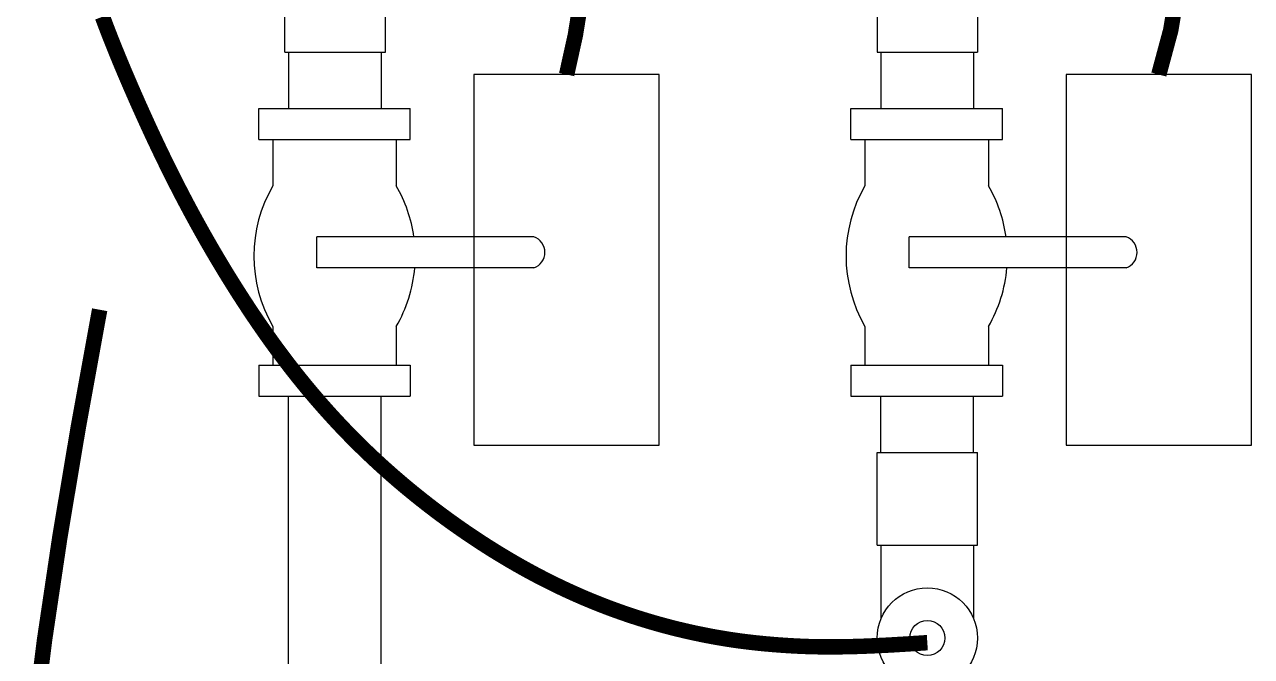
# Model space of a CAD drawing. Header units: inches. Extents: x -1574 to 492, y -294 to 234.
# Drawn here: x -740.2 to -730.27, y -186.37 to -181.26 of the extents above; entities that cross this region are included whole.
import ezdxf

# ---------------------------------------------------------------- set-up
doc = ezdxf.new("R2010")
doc.units = ezdxf.units.IN
doc.header["$MEASUREMENT"] = 0
doc.layers.add('EXTERIOR ELEC EQUIP', color=190, linetype='Continuous')
doc.layers.add('EXTERIOR PLUMB EQUIP', color=250, linetype='Continuous')

# ---------------------------------------------------------------- blocks, each defined once
blk = doc.blocks.new('TEE')
at = {"linetype": 'Continuous'}
for p, q in [((-0.2709, 0), (-0.2709, -0.5001)), ((-0.2709, 0), (0.2709, 0)), ((0.2709, 0), (0.2709, -0.5001)), ((-0.2709, -0.5001), (0.2709, -0.5001)), ((-0.5001, -0.7293), (-1.0002, -0.7293)), ((-1.0002, -0.7293), (-1.0002, -1.2711)), ((-0.5001, -0.7293), (-0.5001, -1.2711)), ((0.5001, -0.7293), (1.0002, -0.7293)), ((0.5001, -0.7293), (0.5001, -1.2711)), ((1.0002, -0.7293), (1.0002, -1.2711)), ((0.5001, -1.2503), (-0.5001, -1.2503)), ((-0.5001, -1.2711), (-1.0002, -1.2711)), ((0.5001, -1.2711), (1.0002, -1.2711))]:
    blk.add_line(p, q, dxfattribs=at)
for centre, start, end in [((-0.5001, -0.5001), 270, 0), ((0.5001, -0.5001), 180, 270)]:
    blk.add_arc(centre, 0.25, start, end, dxfattribs=at)
blk = doc.blocks.new('90ELL')
at = {"linetype": 'Continuous'}
for p, q in [((-0.2709, 0), (-0.2709, -0.5001)), ((-0.2709, 0), (0.2709, 0)), ((0.2709, 0), (0.2709, -0.5001)), ((-0.2709, -0.5001), (0.2709, -0.5001)), ((0.5001, -0.7293), (1.0002, -0.7293)), ((0.5001, -0.7293), (0.5001, -1.2711)), ((1.0002, -0.7293), (1.0002, -1.2711)), ((0.5001, -1.2711), (1.0002, -1.2711))]:
    blk.add_line(p, q, dxfattribs=at)
for radius in [0.7501, 0.25]:
    blk.add_arc((0.5001, -0.5001), radius, 180, 270, dxfattribs=at)
blk = doc.blocks.new('BVALVE')
for p, q in [((0.5991, 3.4911), (-0.6273, 3.4911)), ((-0.6273, 3.2411), (-0.6273, 3.4911)), ((0.5991, 3.2411), (0.5991, 3.4911)), ((0.5991, 3.2411), (-0.6273, 3.2411)), ((-0.5141, 2.9261), (-0.5141, 3.2411)), ((0.4859, 2.9261), (0.4859, 3.2411)), ((-1.6272, 2.4524), (0.1281, 2.4524)), ((0.1281, 2.4524), (0.1281, 2.2024)), ((-1.6272, 2.2024), (0.1281, 2.2024)), ((-0.5141, 1.4136), (-0.5141, 1.7882)), ((0.4859, 1.4136), (0.4859, 1.7882)), ((-0.6273, 1.4136), (-0.6273, 1.1636)), ((0.5991, 1.4136), (-0.6273, 1.4136)), ((0.5991, 1.4136), (0.5991, 1.1636)), ((0.5991, 1.1636), (-0.6273, 1.1636))]:
    blk.add_line(p, q)
for centre, radius, start, end in [((0.4675, 2.3572), 1.1345, 149.90292, 175.18639), ((-0.4957, 2.3572), 1.1345, 329.90292, 30.09708), ((-1.585, 2.3274), 0.1319, 108.64084, 251.35916), ((0.4675, 2.3572), 1.1345, 187.84186, 210.09708)]:
    blk.add_arc(centre, radius, start, end)

msp = doc.modelspace()

# ---------------------------------------------------------------- linework, layer by layer
at = {"layer": 'EXTERIOR ELEC EQUIP', "const_width": 0.125}
for points in [[(-731.02067, -181.66368), (-730.92429, -181.3066), (-730.86948, -180.98176)], [(-735.81316, -181.66368), (-735.74278, -181.34623), (-735.69799, -181.06894)], [(-740.13795, -187.0338), (-740.03897, -186.24247), (-739.91413, -185.40405), (-739.76481, -184.51381), (-739.5924, -183.56707)]]:
    msp.add_lwpolyline(points, dxfattribs=at)
at = {"layer": 'EXTERIOR ELEC EQUIP', "color": 60, "const_width": 0.125}
msp.add_lwpolyline([(-732.89393, -186.26109), (-732.97048, -186.26618), (-733.03664, -186.27046), (-733.09364, -186.27403), (-733.14268, -186.27699), (-733.18498, -186.27942), (-733.22176, -186.28143), (-733.25423, -186.28311), (-733.28361, -186.28455), (-733.31093, -186.28584), (-733.33657, -186.287), (-733.36071, -186.28803), (-733.38354, -186.28896), (-733.40527, -186.2898), (-733.42608, -186.29054), (-733.44616, -186.29121), (-733.46571, -186.29182), (-733.48489, -186.29237), (-733.50374, -186.29287), (-733.52226, -186.29332), (-733.54046, -186.29372), (-733.55834, -186.29407), (-733.57592, -186.29437), (-733.5932, -186.29463), (-733.61018, -186.29484), (-733.62688, -186.29501), (-733.64329, -186.29513), (-733.65943, -186.29521), (-733.6753, -186.29524), (-733.69091, -186.29524), (-733.70626, -186.2952), (-733.72136, -186.29512), (-733.73622, -186.295), (-733.75084, -186.29485), (-733.76524, -186.29466), (-733.7794, -186.29444), (-733.79336, -186.29418), (-733.8071, -186.29389), (-733.82063, -186.29358), (-733.83397, -186.29323), (-733.84712, -186.29285), (-733.86008, -186.29244), (-733.87287, -186.29201), (-733.88548, -186.29155), (-733.89793, -186.29107), (-733.91022, -186.29056), (-733.92235, -186.29003), (-733.93434, -186.28948), (-733.94619, -186.28891), (-733.95791, -186.28832), (-733.96949, -186.28771), (-733.98096, -186.28708), (-733.99231, -186.28644), (-734.00355, -186.28578), (-734.01468, -186.2851), (-734.02571, -186.28442), (-734.03665, -186.28371), (-734.0475, -186.283), (-734.05826, -186.28227), (-734.06894, -186.28153), (-734.07953, -186.28078), (-734.09005, -186.28002), (-734.10048, -186.27924), (-734.11084, -186.27845), (-734.12112, -186.27766), (-734.13133, -186.27685), (-734.14147, -186.27603), (-734.15154, -186.2752), (-734.16154, -186.27435), (-734.17147, -186.2735), (-734.18133, -186.27264), (-734.19113, -186.27176), (-734.20086, -186.27088), (-734.21052, -186.26998), (-734.22013, -186.26907), (-734.22967, -186.26815), (-734.23915, -186.26722), (-734.24857, -186.26628), (-734.25794, -186.26533), (-734.26724, -186.26436), (-734.27649, -186.26339), (-734.28569, -186.2624), (-734.29483, -186.2614), (-734.30391, -186.2604), (-734.31295, -186.25938), (-734.32194, -186.25835), (-734.33087, -186.25731), (-734.33976, -186.25625), (-734.3486, -186.25519), (-734.35739, -186.25412), (-734.36614, -186.25303), (-734.37484, -186.25194), (-734.3835, -186.25083), (-734.39212, -186.24971), (-734.4007, -186.24858), (-734.40924, -186.24744), (-734.41774, -186.24629), (-734.4262, -186.24512), (-734.43463, -186.24395), (-734.44302, -186.24277), (-734.45138, -186.24157), (-734.4597, -186.24036), (-734.46799, -186.23915), (-734.47625, -186.23792), (-734.48448, -186.23668), (-734.49269, -186.23543), (-734.50086, -186.23416), (-734.50901, -186.23289), (-734.51714, -186.23161), (-734.52524, -186.23031), (-734.53331, -186.22901), (-734.54137, -186.22769), (-734.5494, -186.22636), (-734.55741, -186.22502), (-734.56541, -186.22367), (-734.57339, -186.22231), (-734.58135, -186.22094), (-734.58929, -186.21956), (-734.59722, -186.21816), (-734.60513, -186.21676), (-734.61304, -186.21534), (-734.62092, -186.21391), (-734.6288, -186.21247), (-734.63667, -186.21103), (-734.64452, -186.20957), (-734.65236, -186.20809), (-734.66019, -186.20661), (-734.66801, -186.20512), (-734.67582, -186.20362), (-734.68362, -186.2021), (-734.6914, -186.20058), (-734.69918, -186.19904), (-734.70694, -186.1975), (-734.7147, -186.19594), (-734.72244, -186.19437), (-734.73017, -186.19279), (-734.73789, -186.19121), (-734.74561, -186.18961), (-734.75331, -186.188), (-734.761, -186.18638), (-734.76867, -186.18475), (-734.77634, -186.18311), (-734.784, -186.18145), (-734.79165, -186.17979), (-734.79928, -186.17812), (-734.80691, -186.17644), (-734.81452, -186.17475), (-734.82213, -186.17304), (-734.82972, -186.17133), (-734.83731, -186.16961), (-734.84488, -186.16787), (-734.85244, -186.16613), (-734.85999, -186.16438), (-734.86753, -186.16261), (-734.87506, -186.16084), (-734.88258, -186.15906), (-734.89009, -186.15726), (-734.89759, -186.15546), (-734.90508, -186.15365), (-734.91256, -186.15182), (-734.92003, -186.14999), (-734.92748, -186.14815), (-734.93493, -186.14629), (-734.94237, -186.14443), (-734.94979, -186.14256), (-734.95721, -186.14068), (-734.96461, -186.13879), (-734.97201, -186.13689), (-734.97939, -186.13498), (-734.98676, -186.13306), (-734.99413, -186.13113), (-735.00148, -186.12919), (-735.00882, -186.12724), (-735.01616, -186.12528), (-735.02348, -186.12331), (-735.03079, -186.12134), (-735.03809, -186.11935), (-735.04538, -186.11735), (-735.05266, -186.11535), (-735.05993, -186.11334), (-735.06719, -186.11131), (-735.07444, -186.10928), (-735.08168, -186.10724), (-735.08891, -186.10519), (-735.09613, -186.10313), (-735.10334, -186.10106), (-735.11054, -186.09898), (-735.11773, -186.09689), (-735.12491, -186.0948), (-735.13208, -186.09269), (-735.13923, -186.09058), (-735.14638, -186.08846), (-735.15352, -186.08633), (-735.16065, -186.08419), (-735.16777, -186.08204), (-735.17487, -186.07988), (-735.18197, -186.07771), (-735.18906, -186.07554), (-735.19614, -186.07335), (-735.2032, -186.07116), (-735.21026, -186.06896), (-735.21731, -186.06675), (-735.22435, -186.06453), (-735.23137, -186.0623), (-735.23839, -186.06007), (-735.2454, -186.05782), (-735.25239, -186.05557), (-735.25938, -186.05331), (-735.26636, -186.05104), (-735.27333, -186.04876), (-735.28028, -186.04648), (-735.28723, -186.04418), (-735.29417, -186.04188), (-735.3011, -186.03957), (-735.30801, -186.03725), (-735.31492, -186.03492), (-735.32182, -186.03259), (-735.32871, -186.03025), (-735.33559, -186.02789), (-735.34245, -186.02553), (-735.34931, -186.02317), (-735.35616, -186.02079), (-735.363, -186.01841), (-735.36983, -186.01602), (-735.37665, -186.01362), (-735.38346, -186.01121), (-735.39026, -186.0088), (-735.39705, -186.00637), (-735.40383, -186.00394), (-735.4106, -186.00151), (-735.41736, -185.99906), (-735.42411, -185.99661), (-735.43085, -185.99415), (-735.43758, -185.99168), (-735.44431, -185.9892), (-735.45102, -185.98672), (-735.45772, -185.98423), (-735.46441, -185.98173), (-735.4711, -185.97922), (-735.47777, -185.97671), (-735.48444, -185.97418), (-735.49109, -185.97166), (-735.49774, -185.96912), (-735.50437, -185.96658), (-735.511, -185.96403), (-735.51761, -185.96147), (-735.52422, -185.9589), (-735.53082, -185.95633), (-735.5374, -185.95375), (-735.54398, -185.95117), (-735.55055, -185.94857), (-735.55711, -185.94597), (-735.56366, -185.94336), (-735.5702, -185.94075), (-735.57673, -185.93813), (-735.58325, -185.9355), (-735.58976, -185.93286), (-735.59627, -185.93022), (-735.60276, -185.92757), (-735.60924, -185.92492), (-735.61572, -185.92225), (-735.62218, -185.91958), (-735.62864, -185.91691), (-735.63508, -185.91422), (-735.64152, -185.91153), (-735.64794, -185.90884), (-735.65436, -185.90613), (-735.66077, -185.90342), (-735.66717, -185.90071), (-735.67356, -185.89799), (-735.67994, -185.89526), (-735.68631, -185.89252), (-735.69267, -185.88978), (-735.69903, -185.88703), (-735.70537, -185.88428), (-735.7117, -185.88151), (-735.71803, -185.87875), (-735.72434, -185.87597), (-735.73065, -185.87319), (-735.73695, -185.87041), (-735.74324, -185.86761), (-735.74952, -185.86482), (-735.75579, -185.86201), (-735.76205, -185.8592), (-735.7683, -185.85638), (-735.77454, -185.85356), (-735.78077, -185.85073), (-735.787, -185.8479), (-735.79321, -185.84505), (-735.79942, -185.84221), (-735.80561, -185.83936), (-735.8118, -185.8365), (-735.81798, -185.83363), (-735.82415, -185.83076), (-735.83031, -185.82789), (-735.83646, -185.825), (-735.84261, -185.82212), (-735.84874, -185.81922), (-735.85486, -185.81633), (-735.86098, -185.81342), (-735.86709, -185.81051), (-735.87318, -185.8076), (-735.87927, -185.80467), (-735.88535, -185.80175), (-735.89142, -185.79882), (-735.89748, -185.79588), (-735.90354, -185.79294), (-735.90958, -185.78999), (-735.91562, -185.78703), (-735.92164, -185.78408), (-735.92766, -185.78111), (-735.93367, -185.77814), (-735.93967, -185.77517), (-735.94566, -185.77219), (-735.95164, -185.7692), (-735.95761, -185.76621), (-735.96358, -185.76322), (-735.96953, -185.76022), (-735.97548, -185.75721), (-735.98142, -185.7542), (-735.98735, -185.75119), (-735.99327, -185.74817), (-735.99918, -185.74514), (-736.00508, -185.74211), (-736.01098, -185.73908), (-736.01686, -185.73604), (-736.02274, -185.73299), (-736.02861, -185.72994), (-736.03446, -185.72689), (-736.04032, -185.72383), (-736.04616, -185.72077), (-736.05199, -185.7177), (-736.05782, -185.71463), (-736.06363, -185.71155), (-736.06944, -185.70847), (-736.07524, -185.70538), (-736.08103, -185.70229), (-736.08681, -185.6992), (-736.09258, -185.6961), (-736.09835, -185.69299), (-736.1041, -185.68989), (-736.10985, -185.68677), (-736.11559, -185.68366), (-736.12132, -185.68053), (-736.12704, -185.67741), (-736.13276, -185.67428), (-736.13846, -185.67115), (-736.14416, -185.66801), (-736.14985, -185.66486), (-736.15553, -185.66172), (-736.1612, -185.65857), (-736.16686, -185.65541), (-736.17251, -185.65226), (-736.17816, -185.64909), (-736.1838, -185.64593), (-736.18943, -185.64276), (-736.19505, -185.63958), (-736.20066, -185.6364), (-736.20626, -185.63322), (-736.21186, -185.63004), (-736.21745, -185.62685), (-736.22303, -185.62365), (-736.2286, -185.62046), (-736.23416, -185.61726), (-736.23971, -185.61405), (-736.24526, -185.61085), (-736.2508, -185.60763), (-736.25633, -185.60442), (-736.26185, -185.6012), (-736.26736, -185.59798), (-736.27286, -185.59475), (-736.27836, -185.59153), (-736.28385, -185.58829), (-736.28933, -185.58506), (-736.2948, -185.58182), (-736.30026, -185.57858), (-736.30572, -185.57533), (-736.31117, -185.57208), (-736.3166, -185.56883), (-736.32204, -185.56558), (-736.32746, -185.56232), (-736.33287, -185.55906), (-736.33828, -185.55579), (-736.34368, -185.55252), (-736.34907, -185.54925), (-736.35445, -185.54598), (-736.35982, -185.5427), (-736.36519, -185.53942), (-736.37055, -185.53614), (-736.3759, -185.53285), (-736.38124, -185.52957), (-736.38657, -185.52627), (-736.3919, -185.52298), (-736.39722, -185.51968), (-736.40253, -185.51638), (-736.40783, -185.51308), (-736.41313, -185.50978), (-736.41841, -185.50647), (-736.42369, -185.50316), (-736.42896, -185.49984), (-736.43422, -185.49653), (-736.43948, -185.49321), (-736.44472, -185.48989), (-736.44996, -185.48656), (-736.45519, -185.48324), (-736.46042, -185.47991), (-736.46563, -185.47658), (-736.47084, -185.47324), (-736.47604, -185.4699), (-736.48123, -185.46657), (-736.48641, -185.46322), (-736.49159, -185.45988), (-736.49676, -185.45654), (-736.50192, -185.45319), (-736.50707, -185.44984), (-736.51222, -185.44648), (-736.51735, -185.44313), (-736.52248, -185.43977), (-736.5276, -185.43641), (-736.53272, -185.43305), (-736.53782, -185.42969), (-736.54292, -185.42632), (-736.54801, -185.42295), (-736.5531, -185.41958), (-736.55817, -185.41621), (-736.56324, -185.41284), (-736.5683, -185.40946), (-736.57335, -185.40608), (-736.5784, -185.4027), (-736.58344, -185.39932), (-736.58847, -185.39594), (-736.59349, -185.39255), (-736.5985, -185.38917), (-736.60351, -185.38578), (-736.60851, -185.38239), (-736.6135, -185.37899), (-736.61848, -185.3756), (-736.62346, -185.3722), (-736.62843, -185.36881), (-736.63339, -185.36541), (-736.63835, -185.36201), (-736.64329, -185.3586), (-736.64823, -185.3552), (-736.65316, -185.35179), (-736.65809, -185.34839), (-736.66301, -185.34498), (-736.66792, -185.34157), (-736.67282, -185.33816), (-736.67771, -185.33474), (-736.6826, -185.33133), (-736.68748, -185.32791), (-736.69235, -185.32449), (-736.69722, -185.32107), (-736.70207, -185.31765), (-736.70692, -185.31423), (-736.71177, -185.31081), (-736.7166, -185.30738), (-736.72143, -185.30396), (-736.72625, -185.30053), (-736.73106, -185.2971), (-736.73587, -185.29367), (-736.74067, -185.29024), (-736.74546, -185.2868), (-736.75025, -185.28337), (-736.75502, -185.27993), (-736.75979, -185.27649), (-736.76456, -185.27305), (-736.76931, -185.26961), (-736.77406, -185.26617), (-736.7788, -185.26273), (-736.78353, -185.25928), (-736.78826, -185.25584), (-736.79298, -185.25239), (-736.79769, -185.24894), (-736.8024, -185.24549), (-736.80709, -185.24204), (-736.81178, -185.23859), (-736.81647, -185.23513), (-736.82114, -185.23168), (-736.82581, -185.22822), (-736.83047, -185.22476), (-736.83513, -185.22131), (-736.83978, -185.21785), (-736.84442, -185.21438), (-736.84905, -185.21092), (-736.85368, -185.20746), (-736.8583, -185.20399), (-736.86291, -185.20053), (-736.86751, -185.19706), (-736.87211, -185.19359), (-736.8767, -185.19012), (-736.88129, -185.18665), (-736.88587, -185.18318), (-736.89044, -185.17971), (-736.895, -185.17623), (-736.89956, -185.17276), (-736.9041, -185.16928), (-736.90865, -185.16581), (-736.91318, -185.16233), (-736.91771, -185.15885), (-736.92223, -185.15537), (-736.92675, -185.15189), (-736.93125, -185.1484), (-736.93575, -185.14492), (-736.94025, -185.14144), (-736.94473, -185.13795), (-736.94921, -185.13446), (-736.95369, -185.13097), (-736.95815, -185.12749), (-736.96261, -185.124), (-736.96707, -185.12051), (-736.97151, -185.11701), (-736.97595, -185.11352), (-736.98038, -185.11003), (-736.98481, -185.10653), (-736.98923, -185.10304), (-736.99364, -185.09954), (-736.99804, -185.09604), (-737.00244, -185.09254), (-737.00683, -185.08904), (-737.01122, -185.08554), (-737.0156, -185.08204), (-737.01997, -185.07854), (-737.02433, -185.07503), (-737.02869, -185.07153), (-737.03304, -185.06802), (-737.03738, -185.06452), (-737.04172, -185.06101), (-737.04605, -185.0575), (-737.05038, -185.05399), (-737.05469, -185.05048), (-737.059, -185.04697), (-737.06331, -185.04346), (-737.06761, -185.03995), (-737.0719, -185.03643), (-737.07618, -185.03292), (-737.08046, -185.0294), (-737.08473, -185.02589), (-737.089, -185.02237), (-737.09325, -185.01885), (-737.09751, -185.01533), (-737.10175, -185.01181), (-737.10599, -185.00829), (-737.11022, -185.00477), (-737.11445, -185.00125), (-737.11866, -184.99773), (-737.12288, -184.9942), (-737.12708, -184.99068), (-737.13128, -184.98715), (-737.13547, -184.98362), (-737.13966, -184.9801), (-737.14384, -184.97657), (-737.14801, -184.97304), (-737.15218, -184.96951), (-737.15634, -184.96598), (-737.16049, -184.96245), (-737.16464, -184.95891), (-737.16878, -184.95538), (-737.17292, -184.95185), (-737.17705, -184.94831), (-737.18117, -184.94478), (-737.18528, -184.94124), (-737.18939, -184.9377), (-737.1935, -184.93416), (-737.19759, -184.93062), (-737.20168, -184.92709), (-737.20577, -184.92354), (-737.20984, -184.92), (-737.21391, -184.91646), (-737.21798, -184.91292), (-737.22204, -184.90938), (-737.22609, -184.90583), (-737.23014, -184.90229), (-737.23418, -184.89874), (-737.23821, -184.8952), (-737.24224, -184.89165), (-737.24626, -184.8881), (-737.25027, -184.88455), (-737.25428, -184.881), (-737.25828, -184.87745), (-737.26228, -184.8739), (-737.26627, -184.87035), (-737.27025, -184.8668), (-737.27423, -184.86325), (-737.2782, -184.85969), (-737.28217, -184.85614), (-737.28612, -184.85258), (-737.29008, -184.84903), (-737.29402, -184.84547), (-737.29797, -184.84192), (-737.3019, -184.83836), (-737.30583, -184.8348), (-737.30975, -184.83124), (-737.31367, -184.82768), (-737.31758, -184.82412), (-737.32148, -184.82056), (-737.32538, -184.817), (-737.32927, -184.81344), (-737.33316, -184.80988), (-737.33704, -184.80631), (-737.34091, -184.80275), (-737.34478, -184.79919), (-737.34864, -184.79562), (-737.3525, -184.79205), (-737.35635, -184.78849), (-737.36019, -184.78492), (-737.36403, -184.78135), (-737.36786, -184.77779), (-737.37168, -184.77422), (-737.3755, -184.77065), (-737.37932, -184.76708), (-737.38313, -184.76351), (-737.38693, -184.75994), (-737.39073, -184.75637), (-737.39452, -184.75279), (-737.3983, -184.74922), (-737.40208, -184.74565), (-737.40585, -184.74208), (-737.40962, -184.7385), (-737.41338, -184.73493), (-737.41713, -184.73135), (-737.42088, -184.72778), (-737.42463, -184.7242), (-737.42837, -184.72062), (-737.4321, -184.71705), (-737.43582, -184.71347), (-737.43954, -184.70989), (-737.44326, -184.70631), (-737.44697, -184.70273), (-737.45067, -184.69915), (-737.45437, -184.69557), (-737.45806, -184.69199), (-737.46175, -184.68841), (-737.46543, -184.68483), (-737.4691, -184.68124), (-737.47277, -184.67766), (-737.47643, -184.67408), (-737.48009, -184.6705), (-737.48374, -184.66691), (-737.48739, -184.66333), (-737.49103, -184.65974), (-737.49466, -184.65616), (-737.49829, -184.65257), (-737.50191, -184.64898), (-737.50553, -184.6454), (-737.50914, -184.64181), (-737.51275, -184.63822), (-737.51635, -184.63463), (-737.51995, -184.63105), (-737.52354, -184.62746), (-737.52712, -184.62387), (-737.5307, -184.62028), (-737.53427, -184.61669), (-737.53784, -184.6131), (-737.5414, -184.60951), (-737.54496, -184.60592), (-737.54851, -184.60233), (-737.55205, -184.59873), (-737.55559, -184.59514), (-737.55913, -184.59155), (-737.56266, -184.58796), (-737.56618, -184.58436), (-737.5697, -184.58077), (-737.57321, -184.57717), (-737.57672, -184.57358), (-737.58022, -184.56999), (-737.58372, -184.56639), (-737.58721, -184.56279), (-737.59069, -184.5592), (-737.59417, -184.5556), (-737.59765, -184.55201), (-737.60112, -184.54841), (-737.60458, -184.54481), (-737.60804, -184.54122), (-737.61149, -184.53762), (-737.61494, -184.53402), (-737.61838, -184.53042), (-737.62182, -184.52682), (-737.62525, -184.52323), (-737.62868, -184.51963), (-737.6321, -184.51603), (-737.63552, -184.51243), (-737.63893, -184.50883), (-737.64233, -184.50523), (-737.64573, -184.50163), (-737.64913, -184.49803), (-737.65252, -184.49443), (-737.6559, -184.49082), (-737.65928, -184.48722), (-737.66266, -184.48362), (-737.66602, -184.48002), (-737.66939, -184.47642), (-737.67275, -184.47282), (-737.6761, -184.46921), (-737.67945, -184.46561), (-737.68279, -184.46201), (-737.68613, -184.4584), (-737.68946, -184.4548), (-737.69279, -184.4512), (-737.69611, -184.44759), (-737.69943, -184.44399), (-737.70274, -184.44039), (-737.70605, -184.43678), (-737.70935, -184.43318), (-737.71265, -184.42957), (-737.71594, -184.42597), (-737.71923, -184.42236), (-737.72251, -184.41876), (-737.72578, -184.41515), (-737.72906, -184.41155), (-737.73232, -184.40794), (-737.73558, -184.40434), (-737.73884, -184.40073), (-737.74209, -184.39713), (-737.74534, -184.39352), (-737.74858, -184.38991), (-737.75182, -184.38631), (-737.75505, -184.3827), (-737.75828, -184.37909), (-737.7615, -184.37549), (-737.76472, -184.37188), (-737.76793, -184.36827), (-737.77113, -184.36467), (-737.77434, -184.36106), (-737.77753, -184.35745), (-737.78073, -184.35385), (-737.78391, -184.35024), (-737.7871, -184.34663), (-737.79027, -184.34302), (-737.79345, -184.33942), (-737.79662, -184.33581), (-737.79978, -184.3322), (-737.80294, -184.32859), (-737.80609, -184.32499), (-737.80924, -184.32138), (-737.81238, -184.31777), (-737.81552, -184.31416), (-737.81866, -184.31056), (-737.82179, -184.30695), (-737.82491, -184.30334), (-737.82803, -184.29973), (-737.83115, -184.29612), (-737.83426, -184.29252), (-737.83737, -184.28891), (-737.84047, -184.2853), (-737.84356, -184.28169), (-737.84665, -184.27809), (-737.84974, -184.27448), (-737.85282, -184.27087), (-737.8559, -184.26726), (-737.85898, -184.26365), (-737.86204, -184.26005), (-737.86511, -184.25644), (-737.86817, -184.25283), (-737.87122, -184.24922), (-737.87427, -184.24562), (-737.87732, -184.24201), (-737.88036, -184.2384), (-737.8834, -184.23479), (-737.88643, -184.23119), (-737.88945, -184.22758), (-737.89248, -184.22397), (-737.89549, -184.22037), (-737.89851, -184.21676), (-737.90152, -184.21315), (-737.90452, -184.20954), (-737.90752, -184.20594), (-737.91052, -184.20233), (-737.91351, -184.19872), (-737.91649, -184.19512), (-737.91948, -184.19151), (-737.92245, -184.18791), (-737.92543, -184.1843), (-737.9284, -184.18069), (-737.93136, -184.17709), (-737.93432, -184.17348), (-737.93727, -184.16988), (-737.94023, -184.16627), (-737.94317, -184.16267), (-737.94611, -184.15906), (-737.94905, -184.15546), (-737.95199, -184.15185), (-737.95491, -184.14825), (-737.95784, -184.14464), (-737.96076, -184.14104), (-737.96368, -184.13743), (-737.96659, -184.13383), (-737.96949, -184.13023), (-737.9724, -184.12662), (-737.9753, -184.12302), (-737.97819, -184.11942), (-737.98108, -184.11581), (-737.98397, -184.11221), (-737.98685, -184.10861), (-737.98972, -184.10501), (-737.9926, -184.1014), (-737.99547, -184.0978), (-737.99833, -184.0942), (-738.00119, -184.0906), (-738.00405, -184.087), (-738.0069, -184.0834), (-738.00975, -184.0798), (-738.01259, -184.0762), (-738.01543, -184.0726), (-738.01827, -184.069), (-738.0211, -184.0654), (-738.02392, -184.0618), (-738.02675, -184.0582), (-738.02956, -184.0546), (-738.03238, -184.051), (-738.03519, -184.0474), (-738.038, -184.04381), (-738.0408, -184.04021), (-738.0436, -184.03661), (-738.04639, -184.03301), (-738.04918, -184.02942), (-738.05197, -184.02582), (-738.05475, -184.02223), (-738.05753, -184.01863), (-738.0603, -184.01503), (-738.06307, -184.01144), (-738.06584, -184.00784), (-738.0686, -184.00425), (-738.07135, -184.00066), (-738.07411, -183.99706), (-738.07686, -183.99347), (-738.0796, -183.98988), (-738.08235, -183.98628), (-738.08508, -183.98269), (-738.08782, -183.9791), (-738.09055, -183.97551), (-738.09327, -183.97192), (-738.096, -183.96833), (-738.09872, -183.96473), (-738.10143, -183.96114), (-738.10414, -183.95756), (-738.10685, -183.95397), (-738.10955, -183.95038), (-738.11225, -183.94679), (-738.11494, -183.9432), (-738.11764, -183.93961), (-738.12032, -183.93603), (-738.12301, -183.93244), (-738.12569, -183.92885), (-738.12836, -183.92527), (-738.13103, -183.92168), (-738.1337, -183.9181), (-738.13637, -183.91451), (-738.13903, -183.91093), (-738.14169, -183.90734), (-738.14434, -183.90376), (-738.14699, -183.90018), (-738.14963, -183.8966), (-738.15228, -183.89301), (-738.15492, -183.88943), (-738.15755, -183.88585), (-738.16018, -183.88227), (-738.16281, -183.87869), (-738.16543, -183.87511), (-738.16805, -183.87153), (-738.17067, -183.86796), (-738.17328, -183.86438), (-738.17589, -183.8608), (-738.1785, -183.85722), (-738.1811, -183.85365), (-738.1837, -183.85007), (-738.18629, -183.8465), (-738.18888, -183.84292), (-738.19147, -183.83935), (-738.19405, -183.83577), (-738.19663, -183.8322), (-738.19921, -183.82863), (-738.20178, -183.82506), (-738.20435, -183.82148), (-738.20692, -183.81791), (-738.20948, -183.81434), (-738.21204, -183.81077), (-738.2146, -183.8072), (-738.21715, -183.80364), (-738.2197, -183.80007), (-738.22224, -183.7965), (-738.22479, -183.79293), (-738.22732, -183.78937), (-738.22986, -183.7858), (-738.23239, -183.78224), (-738.23492, -183.77867), (-738.23744, -183.77511), (-738.23996, -183.77154), (-738.24248, -183.76798), (-738.245, -183.76442), (-738.24751, -183.76086), (-738.25001, -183.7573), (-738.25252, -183.75374), (-738.25502, -183.75018), (-738.25752, -183.74662), (-738.26001, -183.74306), (-738.2625, -183.7395), (-738.26499, -183.73595), (-738.26747, -183.73239), (-738.26995, -183.72884), (-738.27243, -183.72528), (-738.27491, -183.72173), (-738.27738, -183.71817), (-738.27985, -183.71462), (-738.28231, -183.71107), (-738.28477, -183.70752), (-738.28723, -183.70397), (-738.28968, -183.70042), (-738.29213, -183.69687), (-738.29458, -183.69332), (-738.29703, -183.68977), (-738.29947, -183.68622), (-738.30191, -183.68268), (-738.30434, -183.67913), (-738.30678, -183.67559), (-738.3092, -183.67204), (-738.31163, -183.6685), (-738.31405, -183.66496), (-738.31647, -183.66142), (-738.31889, -183.65787), (-738.3213, -183.65433), (-738.32371, -183.65079), (-738.32612, -183.64726), (-738.32852, -183.64372), (-738.33092, -183.64018), (-738.33332, -183.63664), (-738.33571, -183.63311), (-738.33811, -183.62957), (-738.34049, -183.62604), (-738.34288, -183.62251), (-738.34526, -183.61897), (-738.34764, -183.61544), (-738.35002, -183.61191), (-738.35239, -183.60838), (-738.35476, -183.60485), (-738.35713, -183.60132), (-738.35949, -183.59779), (-738.36185, -183.59427), (-738.36421, -183.59074), (-738.36656, -183.58722), (-738.36892, -183.58369), (-738.37126, -183.58017), (-738.37361, -183.57665), (-738.37595, -183.57312), (-738.37829, -183.5696), (-738.38063, -183.56608), (-738.38296, -183.56256), (-738.3853, -183.55905), (-738.38762, -183.55553), (-738.38995, -183.55201), (-738.39227, -183.5485), (-738.39459, -183.54498), (-738.39691, -183.54147), (-738.39922, -183.53796), (-738.40153, -183.53444), (-738.40384, -183.53093), (-738.40614, -183.52742), (-738.40845, -183.52391), (-738.41075, -183.52041), (-738.41304, -183.5169), (-738.41534, -183.51339), (-738.41763, -183.50989), (-738.41991, -183.50638), (-738.4222, -183.50288), (-738.42448, -183.49938), (-738.42676, -183.49587), (-738.42904, -183.49237), (-738.43131, -183.48887), (-738.43358, -183.48537), (-738.43585, -183.48188), (-738.43811, -183.47838), (-738.44038, -183.47488), (-738.44264, -183.47139), (-738.44489, -183.46789), (-738.44715, -183.4644), (-738.4494, -183.46091), (-738.45165, -183.45742), (-738.45389, -183.45393), (-738.45613, -183.45044), (-738.45837, -183.44695), (-738.46061, -183.44347), (-738.46284, -183.43998), (-738.46507, -183.43649), (-738.4673, -183.43301), (-738.46953, -183.42953), (-738.47175, -183.42605), (-738.47397, -183.42257), (-738.47619, -183.41909), (-738.4784, -183.41561), (-738.48062, -183.41213), (-738.48282, -183.40865), (-738.48503, -183.40518), (-738.48723, -183.4017), (-738.48944, -183.39823), (-738.49163, -183.39476), (-738.49383, -183.39129), (-738.49602, -183.38782), (-738.49821, -183.38435), (-738.5004, -183.38088), (-738.50258, -183.37741), (-738.50476, -183.37395), (-738.50694, -183.37048), (-738.50912, -183.36702), (-738.51129, -183.36356), (-738.51346, -183.3601), (-738.51563, -183.35664), (-738.51779, -183.35318), (-738.51996, -183.34972), (-738.52212, -183.34626), (-738.52427, -183.34281), (-738.52643, -183.33935), (-738.52858, -183.3359), (-738.53073, -183.33245), (-738.53287, -183.329), (-738.53502, -183.32555), (-738.53716, -183.3221), (-738.5393, -183.31865), (-738.54143, -183.31521), (-738.54356, -183.31176), (-738.54569, -183.30832), (-738.54782, -183.30487), (-738.54995, -183.30143), (-738.55207, -183.29799), (-738.55419, -183.29455), (-738.5563, -183.29112), (-738.55842, -183.28768), (-738.56053, -183.28424), (-738.56264, -183.28081), (-738.56474, -183.27738), (-738.56685, -183.27395), (-738.56895, -183.27051), (-738.57104, -183.26709), (-738.57314, -183.26366), (-738.57523, -183.26023), (-738.57732, -183.25681), (-738.57941, -183.25338), (-738.58149, -183.24996), (-738.58358, -183.24654), (-738.58565, -183.24312), (-738.58773, -183.2397), (-738.58981, -183.23628), (-738.59188, -183.23286), (-738.59395, -183.22945), (-738.59601, -183.22603), (-738.59807, -183.22262), (-738.60014, -183.21921), (-738.60219, -183.2158), (-738.60425, -183.21239), (-738.6063, -183.20898), (-738.60835, -183.20558), (-738.6104, -183.20217), (-738.61244, -183.19877), (-738.61449, -183.19537), (-738.61653, -183.19197), (-738.61856, -183.18857), (-738.6206, -183.18517), (-738.62263, -183.18177), (-738.62466, -183.17838), (-738.62669, -183.17498), (-738.62871, -183.17159), (-738.63073, -183.1682), (-738.63275, -183.16481), (-738.63477, -183.16142), (-738.63678, -183.15803), (-738.63879, -183.15465), (-738.6408, -183.15126), (-738.6428, -183.14788), (-738.64481, -183.1445), (-738.64681, -183.14112), (-738.64881, -183.13774), (-738.6508, -183.13436), (-738.65279, -183.13098), (-738.65478, -183.12761), (-738.65677, -183.12423), (-738.65876, -183.12086), (-738.66074, -183.11749), (-738.66272, -183.11412), (-738.6647, -183.11076), (-738.66667, -183.10739), (-738.66864, -183.10403), (-738.67061, -183.10066), (-738.67258, -183.0973), (-738.67455, -183.09394), (-738.67651, -183.09058), (-738.67847, -183.08722), (-738.68042, -183.08387), (-738.68238, -183.08051), (-738.68433, -183.07716), (-738.68628, -183.07381), (-738.68822, -183.07046), (-738.69017, -183.06711), (-738.69211, -183.06376), (-738.69405, -183.06042), (-738.69598, -183.05707), (-738.69792, -183.05373), (-738.69985, -183.05039), (-738.70178, -183.04705), (-738.7037, -183.04371), (-738.70563, -183.04038), (-738.70755, -183.03704), (-738.70947, -183.03371), (-738.71138, -183.03038), (-738.7133, -183.02705), (-738.71521, -183.02372), (-738.71712, -183.02039), (-738.71902, -183.01707), (-738.72093, -183.01374), (-738.72283, -183.01042), (-738.72472, -183.0071), (-738.72662, -183.00378), (-738.72851, -183.00046), (-738.7304, -182.99714), (-738.73229, -182.99383), (-738.73418, -182.99052), (-738.73606, -182.98721), (-738.73794, -182.9839), (-738.73982, -182.98059), (-738.7417, -182.97728), (-738.74357, -182.97398), (-738.74544, -182.97067), (-738.74731, -182.96737), (-738.74917, -182.96407), (-738.75104, -182.96077), (-738.7529, -182.95748), (-738.75476, -182.95418), (-738.75661, -182.95089), (-738.75847, -182.9476), (-738.76032, -182.94431), (-738.76216, -182.94102), (-738.76401, -182.93773), (-738.76585, -182.93445), (-738.76769, -182.93116), (-738.76953, -182.92788), (-738.77137, -182.9246), (-738.7732, -182.92132), (-738.77503, -182.91804), (-738.77686, -182.91477), (-738.77869, -182.9115), (-738.78051, -182.90822), (-738.78233, -182.90495), (-738.78415, -182.90169), (-738.78597, -182.89842), (-738.78778, -182.89515), (-738.78959, -182.89189), (-738.7914, -182.88863), (-738.79321, -182.88537), (-738.79501, -182.88211), (-738.79681, -182.87886), (-738.79861, -182.8756), (-738.80041, -182.87235), (-738.8022, -182.8691), (-738.80399, -182.86585), (-738.80578, -182.8626), (-738.80757, -182.85935), (-738.80935, -182.85611), (-738.81114, -182.85287), (-738.81292, -182.84963), (-738.81469, -182.84639), (-738.81647, -182.84315), (-738.81824, -182.83992), (-738.82001, -182.83668), (-738.82178, -182.83345), (-738.82354, -182.83022), (-738.8253, -182.827), (-738.82706, -182.82377), (-738.82882, -182.82055), (-738.83058, -182.81732), (-738.83233, -182.8141), (-738.83408, -182.81088), (-738.83583, -182.80767), (-738.83757, -182.80445), (-738.83932, -182.80124), (-738.84106, -182.79803), (-738.8428, -182.79482), (-738.84453, -182.79161), (-738.84627, -182.7884), (-738.848, -182.7852), (-738.84973, -182.782), (-738.85145, -182.7788), (-738.85318, -182.7756), (-738.8549, -182.7724), (-738.85662, -182.76921), (-738.85833, -182.76602), (-738.86005, -182.76283), (-738.86176, -182.75964), (-738.86347, -182.75645), (-738.86518, -182.75326), (-738.86688, -182.75008), (-738.86859, -182.7469), (-738.87029, -182.74372), (-738.87198, -182.74054), (-738.87368, -182.73737), (-738.87537, -182.73419), (-738.87706, -182.73102), (-738.87875, -182.72785), (-738.88044, -182.72469), (-738.88212, -182.72152), (-738.8838, -182.71836), (-738.88548, -182.71519), (-738.88716, -182.71203), (-738.88883, -182.70888), (-738.89051, -182.70572), (-738.89218, -182.70257), (-738.89384, -182.69942), (-738.89551, -182.69627), (-738.89717, -182.69312), (-738.89883, -182.68997), (-738.90049, -182.68683), (-738.90214, -182.68369), (-738.9038, -182.68055), (-738.90545, -182.67741), (-738.9071, -182.67427), (-738.90874, -182.67114), (-738.91039, -182.66801), (-738.91203, -182.66488), (-738.91367, -182.66175), (-738.9153, -182.65862), (-738.91694, -182.6555), (-738.91857, -182.65238), (-738.9202, -182.64926), (-738.92183, -182.64614), (-738.92346, -182.64302), (-738.92508, -182.63991), (-738.9267, -182.6368), (-738.92832, -182.63369), (-738.92993, -182.63058), (-738.93155, -182.62748), (-738.93316, -182.62437), (-738.93477, -182.62127), (-738.93638, -182.61817), (-738.93798, -182.61508), (-738.93958, -182.61198), (-738.94118, -182.60889), (-738.94278, -182.6058), (-738.94438, -182.60271), (-738.94597, -182.59962), (-738.94756, -182.59654), (-738.94915, -182.59346), (-738.95074, -182.59038), (-738.95232, -182.5873), (-738.9539, -182.58422), (-738.95548, -182.58115), (-738.95706, -182.57808), (-738.95863, -182.57501), (-738.96021, -182.57194), (-738.96178, -182.56888), (-738.96335, -182.56582), (-738.96491, -182.56276), (-738.96647, -182.5597), (-738.96804, -182.55664), (-738.9696, -182.55359), (-738.97115, -182.55053), (-738.97271, -182.54749), (-738.97426, -182.54444), (-738.97581, -182.54139), (-738.97736, -182.53835), (-738.9789, -182.53531), (-738.98045, -182.53227), (-738.98199, -182.52923), (-738.98353, -182.5262), (-738.98506, -182.52317), (-738.9866, -182.52014), (-738.98813, -182.51711), (-738.98966, -182.51409), (-738.99119, -182.51106), (-738.99271, -182.50804), (-738.99424, -182.50502), (-738.99576, -182.50201), (-738.99728, -182.49899), (-738.99879, -182.49598), (-739.00031, -182.49297), (-739.00182, -182.48996), (-739.00333, -182.48696), (-739.00484, -182.48396), (-739.00634, -182.48096), (-739.00785, -182.47796), (-739.00935, -182.47496), (-739.01085, -182.47197), (-739.01235, -182.46898), (-739.01384, -182.46599), (-739.01533, -182.463), (-739.01682, -182.46002), (-739.01831, -182.45704), (-739.0198, -182.45406), (-739.02128, -182.45108), (-739.02276, -182.44811), (-739.02424, -182.44513), (-739.02572, -182.44216), (-739.02719, -182.4392), (-739.02866, -182.43623), (-739.03014, -182.43327), (-739.0316, -182.43031), (-739.03307, -182.42735), (-739.03453, -182.42439), (-739.036, -182.42144), (-739.03745, -182.41849), (-739.03891, -182.41554), (-739.04037, -182.41259), (-739.04182, -182.40965), (-739.04327, -182.40671), (-739.04472, -182.40377), (-739.04617, -182.40083), (-739.04761, -182.39789), (-739.04905, -182.39496), (-739.05049, -182.39203), (-739.05193, -182.38911), (-739.05337, -182.38618), (-739.0548, -182.38326), (-739.05623, -182.38034), (-739.05766, -182.37742), (-739.05909, -182.37451), (-739.06051, -182.37159), (-739.06194, -182.36868), (-739.06336, -182.36578), (-739.06478, -182.36287), (-739.06619, -182.35997), (-739.06761, -182.35707), (-739.06902, -182.35417), (-739.07043, -182.35127), (-739.07184, -182.34838), (-739.07324, -182.34549), (-739.07465, -182.3426), (-739.07605, -182.33972), (-739.07745, -182.33683), (-739.07885, -182.33395), (-739.08024, -182.33108), (-739.08163, -182.3282), (-739.08303, -182.32533), (-739.08441, -182.32246), (-739.0858, -182.31959), (-739.08719, -182.31672), (-739.08857, -182.31386), (-739.08995, -182.311), (-739.09133, -182.30814), (-739.0927, -182.30529), (-739.09408, -182.30243), (-739.09545, -182.29958), (-739.09682, -182.29674), (-739.09819, -182.29389), (-739.09955, -182.29105), (-739.10092, -182.28821), (-739.10228, -182.28537), (-739.10364, -182.28254), (-739.105, -182.27971), (-739.10635, -182.27688), (-739.1077, -182.27405), (-739.10906, -182.27123), (-739.11041, -182.2684), (-739.11175, -182.26558), (-739.1131, -182.26277), (-739.11444, -182.25995), (-739.11578, -182.25714), (-739.11712, -182.25433), (-739.11846, -182.25153), (-739.11979, -182.24872), (-739.12112, -182.24592), (-739.12245, -182.24313), (-739.12378, -182.24033), (-739.12511, -182.23754), (-739.12643, -182.23475), (-739.12776, -182.23196), (-739.12908, -182.22918), (-739.13039, -182.22639), (-739.13171, -182.22361), (-739.13302, -182.22084), (-739.13434, -182.21806), (-739.13565, -182.21529), (-739.13695, -182.21252), (-739.13826, -182.20976), (-739.13956, -182.20699), (-739.14087, -182.20423), (-739.14217, -182.20147), (-739.14346, -182.19872), (-739.14476, -182.19597), (-739.14605, -182.19322), (-739.14735, -182.19047), (-739.14864, -182.18773), (-739.14992, -182.18498), (-739.15121, -182.18224), (-739.15249, -182.17951), (-739.15377, -182.17678), (-739.15505, -182.17404), (-739.15633, -182.17132), (-739.15761, -182.16859), (-739.15888, -182.16587), (-739.16015, -182.16315), (-739.16142, -182.16043), (-739.16269, -182.15772), (-739.16396, -182.15501), (-739.16522, -182.1523), (-739.16648, -182.14959), (-739.16774, -182.14689), (-739.169, -182.14419), (-739.17025, -182.14149), (-739.17151, -182.1388), (-739.17276, -182.13611), (-739.17401, -182.13342), (-739.17526, -182.13073), (-739.1765, -182.12805), (-739.17775, -182.12537), (-739.17899, -182.12269), (-739.18023, -182.12002), (-739.18146, -182.11734), (-739.1827, -182.11467), (-739.18393, -182.11201), (-739.18517, -182.10934), (-739.1864, -182.10668), (-739.18762, -182.10403), (-739.18885, -182.10137), (-739.19007, -182.09872), (-739.1913, -182.09607), (-739.19252, -182.09342), (-739.19373, -182.09078), (-739.19495, -182.08814), (-739.19617, -182.0855), (-739.19738, -182.08287), (-739.19859, -182.08024), (-739.1998, -182.07761), (-739.201, -182.07498), (-739.20221, -182.07236), (-739.20341, -182.06974), (-739.20461, -182.06712), (-739.20581, -182.06451), (-739.20701, -182.06189), (-739.2082, -182.05928), (-739.20939, -182.05668), (-739.21058, -182.05408), (-739.21177, -182.05148), (-739.21296, -182.04888), (-739.21415, -182.04629), (-739.21533, -182.04369), (-739.21651, -182.04111), (-739.21769, -182.03852), (-739.21887, -182.03594), (-739.22004, -182.03336), (-739.22122, -182.03078), (-739.22239, -182.02821), (-739.22356, -182.02564), (-739.22473, -182.02307), (-739.22589, -182.02051), (-739.22706, -182.01795), (-739.22822, -182.01539), (-739.22938, -182.01283), (-739.23054, -182.01028), (-739.23169, -182.00773), (-739.23285, -182.00518), (-739.234, -182.00264), (-739.23515, -182.0001), (-739.2363, -181.99756), (-739.23745, -181.99503), (-739.23859, -181.99249), (-739.23974, -181.98997), (-739.24088, -181.98744), (-739.24202, -181.98492), (-739.24315, -181.9824), (-739.24429, -181.97988), (-739.24542, -181.97737), (-739.24656, -181.97486), (-739.24769, -181.97235), (-739.24881, -181.96985), (-739.24994, -181.96734), (-739.25106, -181.96485), (-739.25219, -181.96235), (-739.25331, -181.95986), (-739.25443, -181.95737), (-739.25554, -181.95488), (-739.25666, -181.9524), (-739.25777, -181.94992), (-739.25888, -181.94744), (-739.25999, -181.94497), (-739.2611, -181.9425), (-739.26221, -181.94003), (-739.26331, -181.93757), (-739.26441, -181.9351), (-739.26551, -181.93265), (-739.26661, -181.93019), (-739.26771, -181.92774), (-739.2688, -181.92529), (-739.2699, -181.92284), (-739.27099, -181.9204), (-739.27208, -181.91796), (-739.27316, -181.91552), (-739.27425, -181.91309), (-739.27533, -181.91065), (-739.27641, -181.90823), (-739.27749, -181.9058), (-739.27857, -181.90338), (-739.27965, -181.90096), (-739.28072, -181.89855), (-739.2818, -181.89613), (-739.28287, -181.89372), (-739.28394, -181.89132), (-739.285, -181.88891), (-739.28607, -181.88651), (-739.28713, -181.88411), (-739.28819, -181.88172), (-739.28925, -181.87933), (-739.29031, -181.87694), (-739.29137, -181.87456), (-739.29242, -181.87217), (-739.29348, -181.86979), (-739.29453, -181.86742), (-739.29558, -181.86504), (-739.29662, -181.86268), (-739.29767, -181.86031), (-739.29871, -181.85794), (-739.29975, -181.85558), (-739.30079, -181.85323), (-739.30183, -181.85087), (-739.30287, -181.84852), (-739.3039, -181.84617), (-739.30494, -181.84383), (-739.30597, -181.84148), (-739.307, -181.83914), (-739.30803, -181.83681), (-739.30905, -181.83448), (-739.31007, -181.83215), (-739.3111, -181.82982), (-739.31212, -181.82749), (-739.31314, -181.82517), (-739.31415, -181.82286), (-739.31517, -181.82054), (-739.31618, -181.81823), (-739.31719, -181.81592), (-739.3182, -181.81361), (-739.31921, -181.81131), (-739.32022, -181.80901), (-739.32122, -181.80672), (-739.32222, -181.80442), (-739.32322, -181.80213), (-739.32422, -181.79985), (-739.32522, -181.79756), (-739.32622, -181.79528), (-739.32721, -181.793), (-739.3282, -181.79073), (-739.32919, -181.78846), (-739.33018, -181.78619), (-739.33117, -181.78392), (-739.33215, -181.78166), (-739.33313, -181.7794), (-739.33412, -181.77714), (-739.3351, -181.77489), (-739.33607, -181.77264), (-739.33705, -181.77039), (-739.33802, -181.76815), (-739.339, -181.76591), (-739.33997, -181.76367), (-739.34094, -181.76143), (-739.3419, -181.7592), (-739.34287, -181.75697), (-739.34383, -181.75474), (-739.3448, -181.75252), (-739.34576, -181.7503), (-739.34671, -181.74808), (-739.34767, -181.74587), (-739.34863, -181.74366), (-739.34958, -181.74145), (-739.35053, -181.73925), (-739.35148, -181.73705), (-739.35243, -181.73485), (-739.35338, -181.73265), (-739.35432, -181.73046), (-739.35527, -181.72827), (-739.35621, -181.72608), (-739.35715, -181.7239), (-739.35808, -181.72172), (-739.35902, -181.71954), (-739.35996, -181.71737), (-739.36089, -181.7152), (-739.36182, -181.71303), (-739.36275, -181.71086), (-739.36368, -181.7087), (-739.3646, -181.70654), (-739.36553, -181.70439), (-739.36645, -181.70223), (-739.36737, -181.70008), (-739.36829, -181.69794), (-739.36921, -181.69579), (-739.37012, -181.69365), (-739.37104, -181.69151), (-739.37195, -181.68938), (-739.37286, -181.68725), (-739.37377, -181.68512), (-739.37467, -181.68299), (-739.37558, -181.68087), (-739.37648, -181.67875), (-739.37739, -181.67663), (-739.37829, -181.67452), (-739.37919, -181.67241), (-739.38008, -181.6703), (-739.38098, -181.6682), (-739.38187, -181.66609), (-739.38276, -181.664), (-739.38365, -181.6619), (-739.38454, -181.65981), (-739.38543, -181.65772), (-739.38631, -181.65563), (-739.3872, -181.65355), (-739.38808, -181.65147), (-739.38896, -181.64939), (-739.38984, -181.64732), (-739.39072, -181.64525), (-739.39159, -181.64318), (-739.39246, -181.64111), (-739.39334, -181.63905), (-739.39421, -181.63699), (-739.39508, -181.63493), (-739.39594, -181.63288), (-739.39681, -181.63083), (-739.39767, -181.62878), (-739.39853, -181.62674), (-739.39939, -181.6247), (-739.40025, -181.62266), (-739.40111, -181.62062), (-739.40196, -181.61859), (-739.40282, -181.61656), (-739.40367, -181.61454), (-739.40452, -181.61251), (-739.40537, -181.61049), (-739.40622, -181.60848), (-739.40706, -181.60646), (-739.4079, -181.60445), (-739.40875, -181.60244), (-739.40959, -181.60044), (-739.41043, -181.59843), (-739.41126, -181.59643), (-739.4121, -181.59444), (-739.41293, -181.59245), (-739.41376, -181.59045), (-739.4146, -181.58847), (-739.41542, -181.58648), (-739.41625, -181.5845), (-739.41708, -181.58252), (-739.4179, -181.58055), (-739.41872, -181.57858), (-739.41954, -181.57661), (-739.42036, -181.57464), (-739.42118, -181.57268), (-739.422, -181.57072), (-739.42281, -181.56876), (-739.42362, -181.56681), (-739.42444, -181.56485), (-739.42524, -181.56291), (-739.42605, -181.56096), (-739.42686, -181.55902), (-739.42766, -181.55708), (-739.42847, -181.55514), (-739.42927, -181.55321), (-739.43007, -181.55128), (-739.43087, -181.54935), (-739.43166, -181.54743), (-739.43246, -181.5455), (-739.43325, -181.54359), (-739.43404, -181.54167), (-739.43483, -181.53976), (-739.43562, -181.53785), (-739.43641, -181.53594), (-739.43719, -181.53404), (-739.43798, -181.53214), (-739.43876, -181.53024), (-739.43954, -181.52834), (-739.44032, -181.52645), (-739.4411, -181.52456), (-739.44187, -181.52268), (-739.44265, -181.52079), (-739.44342, -181.51891), (-739.44419, -181.51704), (-739.44496, -181.51516), (-739.44573, -181.51329), (-739.44649, -181.51142), (-739.44726, -181.50956), (-739.44802, -181.5077), (-739.44878, -181.50584), (-739.44954, -181.50398), (-739.4503, -181.50213), (-739.45106, -181.50028), (-739.45181, -181.49843), (-739.45257, -181.49659), (-739.45332, -181.49475), (-739.45407, -181.49291), (-739.45482, -181.49107), (-739.45557, -181.48924), (-739.45631, -181.48741), (-739.45706, -181.48558), (-739.4578, -181.48376), (-739.45854, -181.48194), (-739.45928, -181.48012), (-739.46002, -181.47831), (-739.46076, -181.47649), (-739.46149, -181.47469), (-739.46222, -181.47288), (-739.46296, -181.47108), (-739.46369, -181.46928), (-739.46442, -181.46748), (-739.46514, -181.46569), (-739.46587, -181.46389), (-739.46659, -181.46211), (-739.46732, -181.46032), (-739.46804, -181.45854), (-739.46876, -181.45676), (-739.46947, -181.45498), (-739.47019, -181.45321), (-739.47091, -181.45144), (-739.47162, -181.44967), (-739.47233, -181.44791), (-739.47304, -181.44615), (-739.47375, -181.44439), (-739.47446, -181.44263), (-739.47516, -181.44088), (-739.47587, -181.43913), (-739.47657, -181.43738), (-739.47727, -181.43564), (-739.47797, -181.4339), (-739.47867, -181.43216), (-739.47937, -181.43042), (-739.48006, -181.42869), (-739.48075, -181.42696), (-739.48145, -181.42523), (-739.48214, -181.42351), (-739.48283, -181.42179), (-739.48351, -181.42007), (-739.4842, -181.41836), (-739.48488, -181.41665), (-739.48557, -181.41494), (-739.48625, -181.41323), (-739.48693, -181.41153), (-739.48761, -181.40983), (-739.48828, -181.40813), (-739.48896, -181.40644), (-739.48963, -181.40474), (-739.49031, -181.40306), (-739.49098, -181.40137), (-739.49165, -181.39969), (-739.49231, -181.39801), (-739.49298, -181.39633), (-739.49365, -181.39466), (-739.49431, -181.39299), (-739.49497, -181.39132), (-739.49563, -181.38965), (-739.49629, -181.38799), (-739.49695, -181.38633), (-739.4976, -181.38468), (-739.49826, -181.38302), (-739.49891, -181.38137), (-739.49956, -181.37972), (-739.50021, -181.37808), (-739.50086, -181.37644), (-739.50151, -181.3748), (-739.50216, -181.37316), (-739.5028, -181.37153), (-739.50344, -181.3699), (-739.50408, -181.36827), (-739.50472, -181.36665), (-739.50536, -181.36503), (-739.506, -181.36341), (-739.50663, -181.36179), (-739.50727, -181.36018), (-739.5079, -181.35857), (-739.50853, -181.35696), (-739.50916, -181.35536), (-739.50979, -181.35376), (-739.51042, -181.35216), (-739.51104, -181.35057), (-739.51167, -181.34897), (-739.51229, -181.34738), (-739.51291, -181.3458), (-739.51353, -181.34421), (-739.51415, -181.34263), (-739.51476, -181.34106), (-739.51538, -181.33948), (-739.51599, -181.33791), (-739.5166, -181.33634), (-739.51721, -181.33477), (-739.51782, -181.33321), (-739.51843, -181.33165), (-739.51904, -181.33009), (-739.51964, -181.32854), (-739.52025, -181.32699), (-739.52085, -181.32544), (-739.52145, -181.32389), (-739.52205, -181.32235), (-739.52265, -181.32081), (-739.52324, -181.31927), (-739.52384, -181.31773), (-739.52443, -181.3162), (-739.52502, -181.31467), (-739.52562, -181.31315), (-739.5262, -181.31163), (-739.52679, -181.31011), (-739.52738, -181.30859), (-739.52796, -181.30707), (-739.52855, -181.30556), (-739.52913, -181.30405), (-739.52971, -181.30255), (-739.53029, -181.30105), (-739.53087, -181.29955), (-739.53145, -181.29805), (-739.53202, -181.29655), (-739.53259, -181.29506), (-739.53317, -181.29358), (-739.53374, -181.29209), (-739.53431, -181.29061), (-739.53488, -181.28913), (-739.53544, -181.28765), (-739.53601, -181.28618), (-739.53657, -181.2847), (-739.53713, -181.28324), (-739.5377, -181.28177), (-739.53826, -181.28031), (-739.53881, -181.27885), (-739.53937, -181.27739), (-739.53993, -181.27594), (-739.54048, -181.27449), (-739.54103, -181.27304), (-739.54159, -181.27159), (-739.54214, -181.27015), (-739.54268, -181.26871), (-739.54323, -181.26727), (-739.54378, -181.26584), (-739.54432, -181.26441), (-739.54487, -181.26298), (-739.54541, -181.26156), (-739.54595, -181.26013), (-739.54649, -181.25871), (-739.54702, -181.2573), (-739.54756, -181.25588), (-739.5481, -181.25447), (-739.54863, -181.25306), (-739.54916, -181.25166), (-739.54969, -181.25026), (-739.55022, -181.24886), (-739.55075, -181.24746), (-739.55128, -181.24607), (-739.5518, -181.24467), (-739.55233, -181.24329), (-739.55285, -181.2419), (-739.55337, -181.24052), (-739.55389, -181.23914), (-739.55441, -181.23776), (-739.55493, -181.23639), (-739.55544, -181.23502), (-739.55596, -181.23365), (-739.55647, -181.23228), (-739.55698, -181.23092), (-739.55749, -181.22956), (-739.558, -181.2282), (-739.55851, -181.22685), (-739.55902, -181.2255), (-739.55952, -181.22415), (-739.56003, -181.2228), (-739.56053, -181.22146), (-739.56103, -181.22012), (-739.56153, -181.21878), (-739.56203, -181.21745), (-739.56253, -181.21612), (-739.56302, -181.21479), (-739.56352, -181.21346), (-739.56401, -181.21214), (-739.5645, -181.21082), (-739.56499, -181.2095), (-739.56548, -181.20819), (-739.56597, -181.20688), (-739.56646, -181.20557), (-739.56694, -181.20426), (-739.56743, -181.20296), (-739.56791, -181.20166), (-739.56839, -181.20036), (-739.56887, -181.19907), (-739.56935, -181.19778), (-739.56983, -181.19649)], dxfattribs=at)
at = {"layer": 'EXTERIOR PLUMB EQUIP'}
for p, q in [((-738.06305, -181.48293), (-738.06305, -181.93927)), ((-737.31305, -181.48293), (-737.31305, -181.93927)), ((-733.27056, -181.48293), (-733.27056, -181.93927)), ((-732.52056, -181.48293), (-732.52056, -181.93927)), ((-738.06305, -188.16122), (-738.06305, -184.26678)), ((-737.31305, -188.16122), (-737.31305, -184.26678)), ((-733.27056, -184.72312), (-733.27056, -184.26678)), ((-732.52056, -184.72312), (-732.52056, -184.26678)), ((-733.30007, -185.47327), (-733.30007, -184.72312)), ((-733.30007, -184.72312), (-732.48741, -184.72312)), ((-732.48741, -185.47327), (-732.48741, -184.72312)), ((-733.30007, -185.47327), (-732.48741, -185.47327)), ((-733.26881, -186.06735), (-733.26881, -185.47327)), ((-732.51866, -186.06735), (-732.51866, -185.47327))]:
    msp.add_line(p, q, dxfattribs=at)
for points in [[(-736.56316, -184.66368), (-735.06316, -184.66368), (-735.06316, -181.66368), (-736.56316, -181.66368)], [(-731.77067, -184.66368), (-730.27067, -184.66368), (-730.27067, -181.66368), (-731.77067, -181.66368)]]:
    msp.add_lwpolyline(points, close=True, dxfattribs=at)
for radius in [0.40625, 0.14259]:
    msp.add_circle((-732.89374, -186.22342), radius, dxfattribs=at)

# ---------------------------------------------------------------- block references
at = {"layer": 'EXTERIOR PLUMB EQUIP', "yscale": 1.5, "zscale": 1.5}
for name, p, xscale, rotation in [('TEE', (-734.39404, -179.98263), 1.5, 90), ('90ELL', (-737.68623, -181.48293), -1.5, 180)]:
    msp.add_blockref(name, p, dxfattribs=dict(at, xscale=xscale, rotation=rotation))
at = {"layer": 'EXTERIOR PLUMB EQUIP', "rotation": 180}
for p in [(-737.70563, -180.77565), (-732.91314, -180.77565)]:
    msp.add_blockref('BVALVE', p, dxfattribs=at)

doc.saveas('drawing.dxf')
